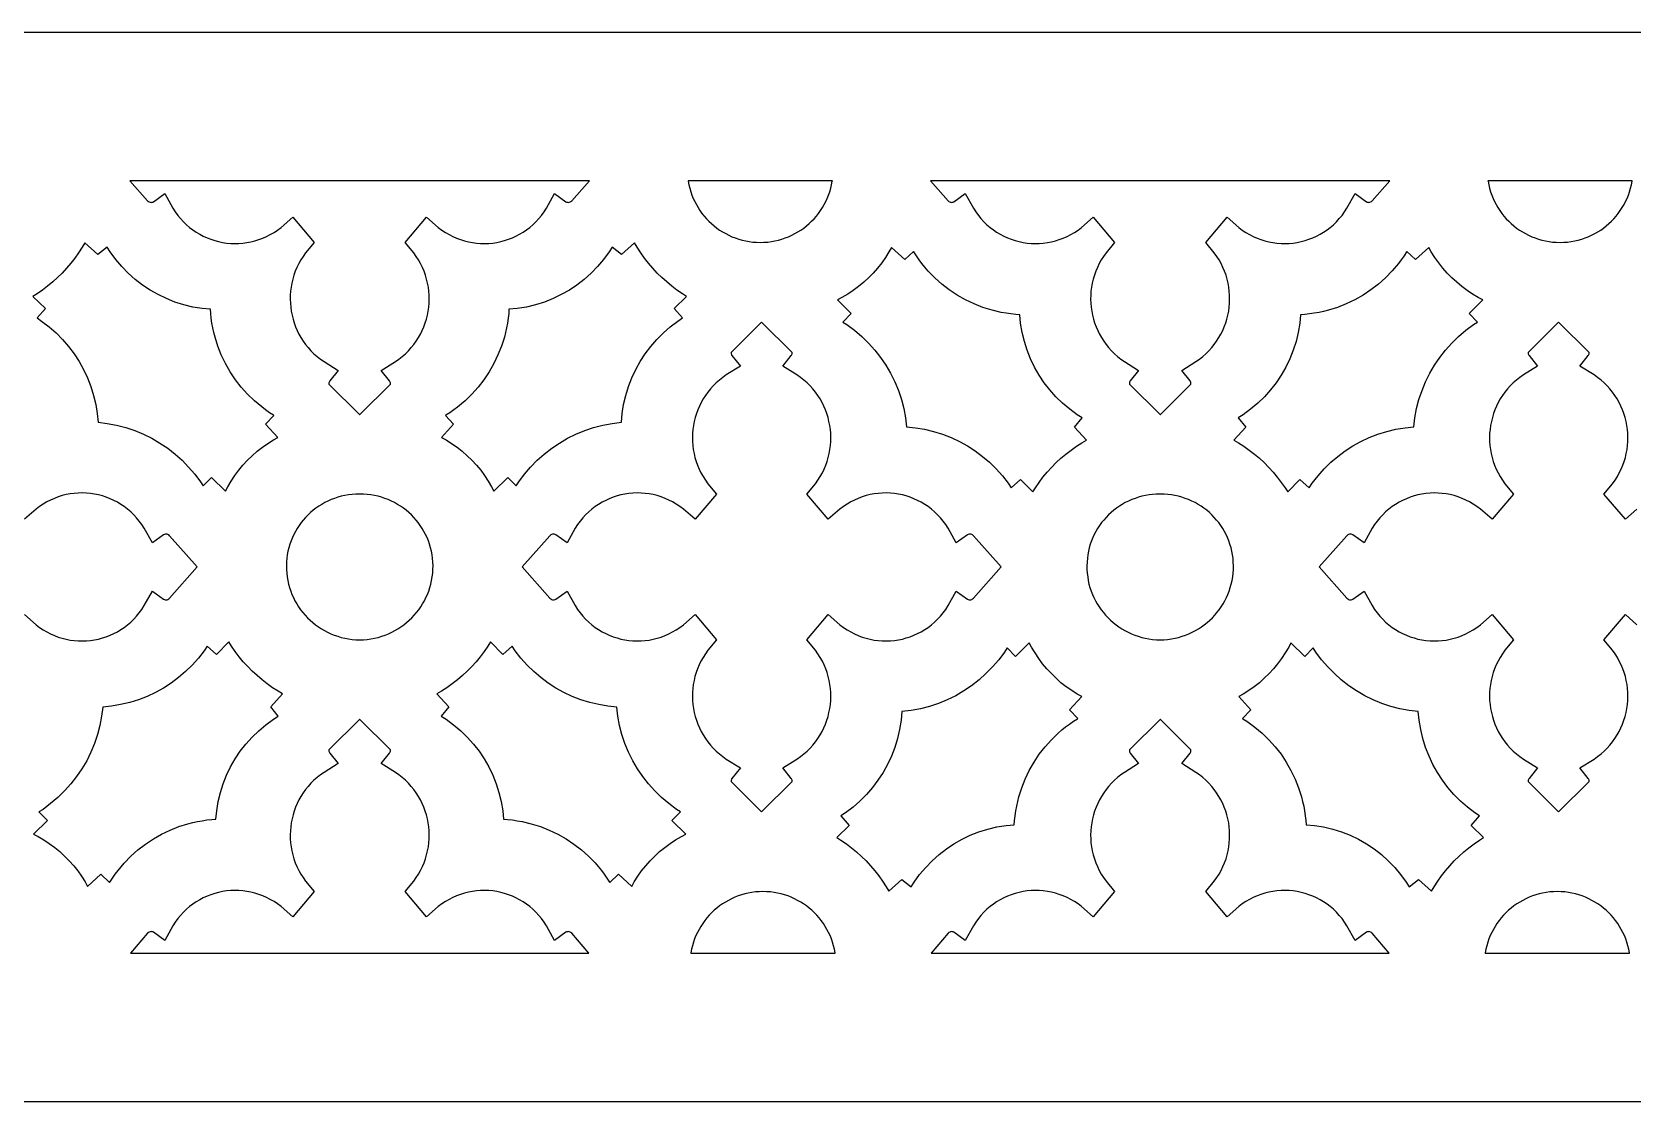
# Model space of a CAD drawing. Extents: x -254 to 254, y -48 to 48.
# Drawn here: x -138.5 to 6.6, y -48.5 to 48.5 of the extents above; entities that cross this region are included whole.
import ezdxf

# ---------------------------------------------------------------- set-up
doc = ezdxf.new("R2010")
doc.units = 0
doc.layers.add('LAYER_2', color=18, linetype='CONTINUOUS')

msp = doc.modelspace()

# ---------------------------------------------------------------- linework, layer by layer
at = {"layer": 'LAYER_2'}
for points in [[(253.94, -48.5), (-253.95, -48.5), (-253.95, 48.5), (253.94, 48.5)], [(-88.01, 35), (-129.66, 35), (-128.06, 33.2), (-127.98, 33.13), (-127.91, 33.09), (-127.83, 33.06), (-127.75, 33.05), (-127.67, 33.06), (-127.6, 33.08), (-127.52, 33.11), (-126.5, 33.85), (-125.76, 32.53), (-125.55, 32.19), (-125.32, 31.88), (-125.08, 31.58), (-124.82, 31.3), (-124.54, 31.03), (-124.26, 30.79), (-123.96, 30.56), (-123.65, 30.35), (-123.33, 30.16), (-123.01, 29.99), (-122.67, 29.84), (-122.33, 29.71), (-121.98, 29.6), (-121.62, 29.5), (-121.26, 29.43), (-120.9, 29.37), (-120.53, 29.34), (-120.16, 29.33), (-119.79, 29.33), (-119.43, 29.36), (-119.06, 29.41), (-118.7, 29.48), (-118.33, 29.57), (-117.98, 29.68), (-117.62, 29.81), (-117.28, 29.96), (-116.94, 30.14), (-116.6, 30.33), (-116.28, 30.55), (-115.96, 30.79), (-114.9, 31.71), (-112.97, 29.43), (-113.74, 28.48), (-113.97, 28.16), (-114.17, 27.84), (-114.36, 27.5), (-114.53, 27.16), (-114.68, 26.81), (-114.8, 26.46), (-114.91, 26.1), (-114.99, 25.74), (-115.06, 25.38), (-115.1, 25.02), (-115.13, 24.65), (-115.14, 24.28), (-115.12, 23.92), (-115.09, 23.55), (-115.04, 23.19), (-114.97, 22.83), (-114.88, 22.48), (-114.77, 22.13), (-114.65, 21.78), (-114.5, 21.45), (-114.34, 21.12), (-114.16, 20.8), (-113.96, 20.48), (-113.74, 20.18), (-113.51, 19.89), (-113.25, 19.61), (-112.98, 19.34), (-112.7, 19.09), (-112.39, 18.85), (-112.07, 18.62), (-110.79, 17.82), (-111.55, 16.87), (-111.58, 16.82), (-111.6, 16.76), (-111.62, 16.7), (-111.63, 16.64), (-111.63, 16.59), (-108.85, 13.82), (-108.82, 13.82), (-106.04, 16.59), (-106.04, 16.64), (-106.05, 16.7), (-106.07, 16.76), (-106.09, 16.82), (-106.12, 16.87), (-106.89, 17.82), (-105.6, 18.62), (-105.28, 18.85), (-104.98, 19.09), (-104.69, 19.34), (-104.42, 19.61), (-104.17, 19.89), (-103.93, 20.18), (-103.71, 20.48), (-103.52, 20.8), (-103.33, 21.12), (-103.17, 21.45), (-103.03, 21.78), (-102.9, 22.13), (-102.79, 22.48), (-102.7, 22.83), (-102.63, 23.19), (-102.58, 23.55), (-102.55, 23.92), (-102.54, 24.28), (-102.54, 24.65), (-102.57, 25.02), (-102.61, 25.38), (-102.68, 25.74), (-102.77, 26.1), (-102.87, 26.46), (-103, 26.81), (-103.14, 27.16), (-103.31, 27.5), (-103.5, 27.84), (-103.71, 28.16), (-103.94, 28.48), (-104.71, 29.43), (-102.77, 31.71), (-101.71, 30.79), (-101.39, 30.55), (-101.07, 30.33), (-100.74, 30.14), (-100.4, 29.96), (-100.05, 29.81), (-99.7, 29.68), (-99.34, 29.57), (-98.98, 29.48), (-98.61, 29.41), (-98.25, 29.36), (-97.88, 29.33), (-97.51, 29.33), (-97.14, 29.34), (-96.78, 29.37), (-96.41, 29.43), (-96.05, 29.5), (-95.7, 29.6), (-95.35, 29.71), (-95, 29.84), (-94.67, 29.99), (-94.34, 30.16), (-94.02, 30.35), (-93.71, 30.56), (-93.41, 30.79), (-93.13, 31.03), (-92.86, 31.3), (-92.6, 31.58), (-92.35, 31.88), (-92.12, 32.19), (-91.91, 32.53), (-91.17, 33.85), (-90.15, 33.11), (-90.08, 33.08), (-90, 33.06), (-89.92, 33.05), (-89.84, 33.06), (-89.76, 33.09), (-89.69, 33.13), (-89.61, 33.2)], [(-78.92, 34.33), (-78.83, 34.02), (-78.72, 33.72), (-78.6, 33.42), (-78.47, 33.13), (-78.32, 32.85), (-78.16, 32.58), (-77.99, 32.31), (-77.81, 32.06), (-77.61, 31.81), (-77.4, 31.57), (-77.18, 31.34), (-76.95, 31.13), (-76.71, 30.92), (-76.46, 30.73), (-76.21, 30.55), (-75.94, 30.38), (-75.66, 30.22), (-75.38, 30.07), (-75.09, 29.94), (-74.79, 29.83), (-74.48, 29.72), (-74.17, 29.64), (-73.85, 29.56), (-73.53, 29.51), (-73.2, 29.46), (-72.87, 29.44), (-72.53, 29.43), (-72.19, 29.44), (-71.85, 29.46), (-71.52, 29.51), (-71.2, 29.56), (-70.88, 29.64), (-70.57, 29.72), (-70.26, 29.83), (-69.96, 29.94), (-69.67, 30.07), (-69.39, 30.22), (-69.11, 30.38), (-68.85, 30.55), (-68.59, 30.73), (-68.34, 30.92), (-68.1, 31.13), (-67.87, 31.34), (-67.65, 31.57), (-67.44, 31.81), (-67.25, 32.06), (-67.06, 32.31), (-66.89, 32.58), (-66.73, 32.85), (-66.58, 33.13), (-66.45, 33.42), (-66.33, 33.72), (-66.22, 34.02), (-66.13, 34.33), (-66.06, 34.65), (-66, 34.97), (-65.99, 35), (-79.06, 35), (-79.06, 34.97), (-79, 34.65)], [(-36.29, 13.82), (-36.26, 13.82), (-33.49, 16.59), (-33.49, 16.64), (-33.49, 16.7), (-33.51, 16.76), (-33.53, 16.82), (-33.57, 16.87), (-34.33, 17.82), (-33.05, 18.62), (-32.72, 18.85), (-32.42, 19.09), (-32.13, 19.34), (-31.86, 19.61), (-31.61, 19.89), (-31.37, 20.18), (-31.16, 20.48), (-30.96, 20.8), (-30.78, 21.12), (-30.61, 21.45), (-30.47, 21.78), (-30.34, 22.13), (-30.23, 22.48), (-30.14, 22.83), (-30.07, 23.19), (-30.02, 23.55), (-29.99, 23.92), (-29.98, 24.28), (-29.98, 24.65), (-30.01, 25.02), (-30.06, 25.38), (-30.12, 25.74), (-30.21, 26.1), (-30.31, 26.46), (-30.44, 26.81), (-30.59, 27.16), (-30.75, 27.5), (-30.94, 27.84), (-31.15, 28.16), (-31.38, 28.48), (-32.15, 29.43), (-30.21, 31.71), (-29.15, 30.79), (-28.84, 30.55), (-28.51, 30.33), (-28.18, 30.14), (-27.84, 29.96), (-27.49, 29.81), (-27.14, 29.68), (-26.78, 29.57), (-26.42, 29.48), (-26.06, 29.41), (-25.69, 29.36), (-25.32, 29.33), (-24.95, 29.33), (-24.58, 29.34), (-24.22, 29.37), (-23.85, 29.43), (-23.49, 29.5), (-23.14, 29.6), (-22.79, 29.71), (-22.44, 29.84), (-22.11, 29.99), (-21.78, 30.16), (-21.46, 30.35), (-21.15, 30.56), (-20.86, 30.79), (-20.57, 31.03), (-20.3, 31.3), (-20.04, 31.58), (-19.79, 31.88), (-19.56, 32.19), (-19.35, 32.53), (-18.61, 33.85), (-17.59, 33.11), (-17.52, 33.08), (-17.44, 33.06), (-17.36, 33.05), (-17.28, 33.06), (-17.21, 33.09), (-17.13, 33.13), (-17.05, 33.2), (-15.45, 35), (-57.1, 35), (-55.51, 33.2), (-55.42, 33.13), (-55.35, 33.09), (-55.28, 33.06), (-55.2, 33.05), (-55.12, 33.06), (-55.04, 33.08), (-54.97, 33.11), (-53.94, 33.85), (-53.21, 32.53), (-52.99, 32.19), (-52.76, 31.88), (-52.52, 31.58), (-52.26, 31.3), (-51.99, 31.03), (-51.7, 30.79), (-51.4, 30.56), (-51.1, 30.35), (-50.78, 30.16), (-50.45, 29.99), (-50.11, 29.84), (-49.77, 29.71), (-49.42, 29.6), (-49.06, 29.5), (-48.7, 29.43), (-48.34, 29.37), (-47.97, 29.34), (-47.61, 29.33), (-47.24, 29.33), (-46.87, 29.36), (-46.5, 29.41), (-46.14, 29.48), (-45.78, 29.57), (-45.42, 29.68), (-45.07, 29.81), (-44.72, 29.96), (-44.38, 30.14), (-44.05, 30.33), (-43.72, 30.55), (-43.41, 30.79), (-42.35, 31.71), (-40.41, 29.43), (-41.18, 28.48), (-41.41, 28.16), (-41.62, 27.84), (-41.8, 27.5), (-41.97, 27.16), (-42.12, 26.81), (-42.24, 26.46), (-42.35, 26.1), (-42.44, 25.74), (-42.5, 25.38), (-42.55, 25.02), (-42.57, 24.65), (-42.58, 24.28), (-42.57, 23.92), (-42.53, 23.55), (-42.48, 23.19), (-42.41, 22.83), (-42.32, 22.48), (-42.22, 22.13), (-42.09, 21.78), (-41.94, 21.45), (-41.78, 21.12), (-41.6, 20.8), (-41.4, 20.48), (-41.18, 20.18), (-40.95, 19.89), (-40.7, 19.61), (-40.43, 19.34), (-40.14, 19.09), (-39.83, 18.85), (-39.51, 18.62), (-38.23, 17.82), (-38.99, 16.87), (-39.02, 16.82), (-39.05, 16.76), (-39.06, 16.7), (-39.07, 16.64), (-39.07, 16.59)], [(6.17, 33.72), (6.27, 34.02), (6.36, 34.33), (6.44, 34.65), (6.5, 34.97), (6.5, 35), (-6.57, 35), (-6.56, 34.97), (-6.5, 34.65), (-6.43, 34.33), (-6.33, 34.02), (-6.23, 33.72), (-6.11, 33.42), (-5.98, 33.13), (-5.83, 32.85), (-5.67, 32.58), (-5.5, 32.31), (-5.31, 32.06), (-5.12, 31.81), (-4.91, 31.57), (-4.69, 31.34), (-4.46, 31.13), (-4.22, 30.92), (-3.97, 30.73), (-3.71, 30.55), (-3.44, 30.38), (-3.17, 30.22), (-2.88, 30.07), (-2.59, 29.94), (-2.29, 29.83), (-1.99, 29.72), (-1.68, 29.64), (-1.36, 29.56), (-1.03, 29.51), (-0.71, 29.46), (-0.37, 29.44), (-0.03, 29.43), (0.31, 29.44), (0.64, 29.46), (0.97, 29.51), (1.3, 29.56), (1.61, 29.64), (1.93, 29.72), (2.23, 29.83), (2.53, 29.94), (2.82, 30.07), (3.11, 30.22), (3.38, 30.38), (3.65, 30.55), (3.91, 30.73), (4.16, 30.92), (4.4, 31.13), (4.63, 31.34), (4.84, 31.57), (5.05, 31.81), (5.25, 32.06), (5.43, 32.31), (5.61, 32.58), (5.77, 32.85), (5.91, 33.13), (6.05, 33.42)], [(-129.19, 26.07), (-129.82, 26.63), (-130.4, 27.23), (-130.94, 27.88), (-131.44, 28.56), (-131.72, 29), (-132.57, 28.32), (-133.74, 29.39), (-133.98, 28.98), (-134.31, 28.48), (-134.65, 28), (-135.02, 27.53), (-135.4, 27.08), (-135.8, 26.65), (-136.22, 26.23), (-136.66, 25.84), (-137.12, 25.46), (-137.59, 25.1), (-138.08, 24.76), (-138.46, 24.53), (-137.33, 23.42), (-138.08, 22.58), (-137.67, 22.3), (-136.99, 21.78), (-136.36, 21.23), (-135.77, 20.63), (-135.23, 19.99), (-134.73, 19.33), (-134.27, 18.63), (-133.87, 17.9), (-133.51, 17.14), (-133.21, 16.36), (-132.96, 15.56), (-132.76, 14.74), (-132.62, 13.91), (-132.55, 13.12), (-131.72, 13.02), (-130.88, 12.86), (-130.04, 12.64), (-129.23, 12.37), (-128.44, 12.05), (-127.68, 11.67), (-126.95, 11.24), (-126.24, 10.77), (-125.57, 10.24), (-124.93, 9.68), (-124.34, 9.06), (-123.78, 8.41), (-123.27, 7.72), (-123.03, 7.35), (-122.26, 8.11), (-121.01, 6.86), (-120.79, 7.27), (-120.49, 7.79), (-120.16, 8.29), (-119.8, 8.77), (-119.42, 9.24), (-119.01, 9.68), (-118.58, 10.09), (-118.13, 10.49), (-117.66, 10.86), (-117.17, 11.21), (-116.66, 11.53), (-116.26, 11.75), (-117.36, 12.95), (-116.61, 13.74), (-116.64, 13.75), (-117.01, 13.99), (-117.37, 14.24), (-117.72, 14.51), (-118.38, 15.06), (-119, 15.66), (-119.58, 16.31), (-120.1, 16.98), (-120.58, 17.7), (-121.01, 18.44), (-121.38, 19.22), (-121.69, 20.02), (-121.95, 20.84), (-122.06, 21.26), (-122.15, 21.69), (-122.23, 22.12), (-122.29, 22.55), (-122.34, 22.99), (-122.36, 23.36), (-123.12, 23.43), (-123.96, 23.57), (-124.78, 23.77), (-125.58, 24.02), (-126.36, 24.33), (-127.11, 24.69), (-127.84, 25.1), (-128.53, 25.56)], [(-86.8, 12.86), (-85.95, 13.02), (-85.12, 13.12), (-85.05, 13.91), (-84.91, 14.74), (-84.71, 15.56), (-84.46, 16.36), (-84.16, 17.14), (-83.8, 17.9), (-83.4, 18.63), (-82.95, 19.33), (-82.45, 19.99), (-81.9, 20.63), (-81.31, 21.23), (-80.68, 21.78), (-80.01, 22.3), (-79.59, 22.58), (-80.34, 23.42), (-79.21, 24.53), (-79.59, 24.76), (-80.08, 25.1), (-80.55, 25.46), (-81.01, 25.84), (-81.45, 26.23), (-81.87, 26.65), (-82.27, 27.08), (-82.66, 27.53), (-83.02, 28), (-83.36, 28.48), (-83.69, 28.98), (-83.93, 29.39), (-85.1, 28.32), (-85.95, 29), (-86.23, 28.56), (-86.73, 27.88), (-87.27, 27.23), (-87.86, 26.63), (-88.48, 26.07), (-89.14, 25.56), (-89.83, 25.1), (-90.56, 24.69), (-91.31, 24.33), (-92.09, 24.02), (-92.89, 23.77), (-93.71, 23.57), (-94.55, 23.43), (-95.31, 23.36), (-95.33, 22.99), (-95.38, 22.55), (-95.44, 22.12), (-95.52, 21.68), (-95.72, 20.84), (-95.98, 20.02), (-96.3, 19.22), (-96.67, 18.44), (-97.09, 17.7), (-97.57, 16.98), (-98.1, 16.31), (-98.67, 15.66), (-99.29, 15.07), (-99.62, 14.78), (-99.96, 14.5), (-100.31, 14.24), (-100.67, 13.99), (-101.04, 13.75), (-101.06, 13.74), (-100.32, 12.95), (-101.41, 11.75), (-101.01, 11.53), (-100.5, 11.21), (-100.01, 10.86), (-99.54, 10.49), (-99.09, 10.09), (-98.66, 9.68), (-98.25, 9.24), (-97.87, 8.77), (-97.52, 8.29), (-97.18, 7.79), (-96.88, 7.27), (-96.67, 6.86), (-95.41, 8.11), (-94.64, 7.35), (-94.41, 7.72), (-93.89, 8.41), (-93.34, 9.06), (-92.74, 9.68), (-92.1, 10.24), (-91.43, 10.77), (-90.73, 11.24), (-89.99, 11.67), (-89.23, 12.05), (-88.44, 12.37), (-87.63, 12.64)], [(-59.52, 14.37), (-59.36, 13.52), (-59.27, 12.7), (-58.47, 12.63), (-57.64, 12.49), (-56.82, 12.29), (-56.01, 12.04), (-55.23, 11.74), (-54.48, 11.39), (-53.75, 10.98), (-53.05, 10.53), (-52.38, 10.03), (-51.74, 9.49), (-51.14, 8.9), (-50.58, 8.27), (-50.07, 7.6), (-49.79, 7.18), (-48.94, 7.93), (-47.83, 6.8), (-47.59, 7.18), (-47.26, 7.67), (-46.9, 8.14), (-46.52, 8.6), (-46.12, 9.03), (-45.71, 9.46), (-45.27, 9.86), (-44.82, 10.24), (-44.35, 10.6), (-43.87, 10.95), (-43.37, 11.27), (-42.96, 11.51), (-44.03, 12.68), (-43.35, 13.53), (-43.79, 13.8), (-44.48, 14.3), (-45.12, 14.84), (-45.73, 15.43), (-46.28, 16.05), (-46.79, 16.71), (-47.26, 17.4), (-47.67, 18.12), (-48.03, 18.88), (-48.34, 19.65), (-48.59, 20.45), (-48.79, 21.27), (-48.93, 22.11), (-49, 22.86), (-49.37, 22.89), (-49.81, 22.94), (-50.25, 23), (-50.68, 23.08), (-51.52, 23.28), (-52.35, 23.54), (-53.15, 23.85), (-53.92, 24.22), (-54.67, 24.65), (-55.39, 25.12), (-56.07, 25.65), (-56.71, 26.22), (-57.31, 26.83), (-57.6, 27.17), (-57.87, 27.51), (-58.13, 27.85), (-58.38, 28.21), (-58.62, 28.58), (-58.64, 28.61), (-59.43, 27.87), (-60.63, 28.96), (-60.86, 28.56), (-61.18, 28.05), (-61.52, 27.56), (-61.9, 27.09), (-62.29, 26.64), (-62.71, 26.21), (-63.15, 25.81), (-63.62, 25.42), (-64.1, 25.07), (-64.6, 24.74), (-65.12, 24.43), (-65.53, 24.22), (-64.28, 22.97), (-65.04, 22.2), (-64.68, 21.97), (-63.98, 21.46), (-63.33, 20.9), (-62.71, 20.3), (-62.14, 19.67), (-61.62, 19), (-61.14, 18.3), (-60.72, 17.56), (-60.34, 16.8), (-60.01, 16.01), (-59.74, 15.2)], [(-24.89, 18.12), (-25.3, 17.4), (-25.76, 16.71), (-26.27, 16.05), (-26.83, 15.43), (-27.43, 14.84), (-28.08, 14.3), (-28.77, 13.8), (-29.21, 13.53), (-28.52, 12.68), (-29.6, 11.51), (-29.19, 11.27), (-28.69, 10.95), (-28.2, 10.6), (-27.74, 10.24), (-27.28, 9.86), (-26.85, 9.46), (-26.43, 9.03), (-26.04, 8.6), (-25.66, 8.14), (-25.3, 7.67), (-24.96, 7.18), (-24.72, 6.8), (-23.62, 7.93), (-22.77, 7.18), (-22.49, 7.6), (-21.97, 8.27), (-21.41, 8.9), (-20.82, 9.49), (-20.18, 10.03), (-19.51, 10.53), (-18.81, 10.98), (-18.08, 11.39), (-17.32, 11.74), (-16.54, 12.04), (-15.74, 12.29), (-14.92, 12.49), (-14.08, 12.63), (-13.29, 12.7), (-13.19, 13.52), (-13.03, 14.37), (-12.82, 15.2), (-12.54, 16.01), (-12.22, 16.8), (-11.84, 17.56), (-11.41, 18.3), (-10.94, 19), (-10.41, 19.67), (-9.84, 20.3), (-9.23, 20.9), (-8.58, 21.46), (-7.88, 21.97), (-7.51, 22.2), (-8.28, 22.97), (-7.03, 24.22), (-7.44, 24.43), (-7.96, 24.74), (-8.46, 25.07), (-8.94, 25.42), (-9.4, 25.81), (-9.84, 26.21), (-10.26, 26.64), (-10.66, 27.09), (-11.03, 27.56), (-11.38, 28.05), (-11.7, 28.56), (-11.93, 28.96), (-13.13, 27.87), (-13.92, 28.61), (-13.94, 28.58), (-14.17, 28.21), (-14.42, 27.85), (-14.69, 27.5), (-15.25, 26.84), (-15.85, 26.22), (-16.49, 25.65), (-17.17, 25.12), (-17.89, 24.65), (-18.63, 24.22), (-19.41, 23.85), (-20.21, 23.54), (-21.03, 23.28), (-21.46, 23.17), (-21.88, 23.08), (-22.31, 23), (-22.75, 22.94), (-23.18, 22.89), (-23.56, 22.86), (-23.63, 22.11), (-23.77, 21.27), (-23.96, 20.45), (-24.22, 19.65), (-24.53, 18.88)], [(-68.3, -6.6), (-66.36, -4.32), (-65.3, -5.24), (-64.99, -5.48), (-64.66, -5.7), (-64.33, -5.89), (-63.99, -6.07), (-63.64, -6.22), (-63.29, -6.35), (-62.93, -6.46), (-62.57, -6.55), (-62.21, -6.62), (-61.84, -6.67), (-61.47, -6.7), (-61.1, -6.7), (-60.73, -6.69), (-60.37, -6.66), (-60.01, -6.6), (-59.64, -6.53), (-59.29, -6.43), (-58.94, -6.32), (-58.6, -6.19), (-58.26, -6.04), (-57.93, -5.87), (-57.61, -5.68), (-57.3, -5.47), (-57.01, -5.24), (-56.72, -5), (-56.45, -4.73), (-56.19, -4.45), (-55.94, -4.15), (-55.71, -3.84), (-55.5, -3.5), (-54.76, -2.18), (-53.74, -2.92), (-53.67, -2.95), (-53.59, -2.97), (-53.51, -2.98), (-53.43, -2.97), (-53.36, -2.94), (-53.29, -2.9), (-53.2, -2.83), (-50.69, 0), (-53.2, 2.84), (-53.29, 2.91), (-53.36, 2.95), (-53.43, 2.97), (-53.51, 2.98), (-53.59, 2.98), (-53.67, 2.96), (-53.74, 2.92), (-54.76, 2.18), (-55.5, 3.51), (-55.71, 3.84), (-55.94, 4.16), (-56.19, 4.46), (-56.45, 4.74), (-56.72, 5), (-57.01, 5.25), (-57.3, 5.47), (-57.61, 5.68), (-57.93, 5.87), (-58.26, 6.04), (-58.6, 6.19), (-58.94, 6.32), (-59.29, 6.44), (-59.64, 6.53), (-60.01, 6.6), (-60.37, 6.66), (-60.73, 6.69), (-61.1, 6.71), (-61.47, 6.7), (-61.84, 6.67), (-62.21, 6.63), (-62.57, 6.56), (-62.93, 6.47), (-63.29, 6.36), (-63.64, 6.22), (-63.99, 6.07), (-64.33, 5.9), (-64.66, 5.7), (-64.99, 5.48), (-65.3, 5.24), (-66.36, 4.33), (-68.3, 6.6), (-67.53, 7.55), (-67.3, 7.87), (-67.09, 8.2), (-66.9, 8.53), (-66.74, 8.87), (-66.59, 9.22), (-66.46, 9.57), (-66.36, 9.93), (-66.27, 10.29), (-66.21, 10.65), (-66.16, 11.02), (-66.13, 11.38), (-66.13, 11.75), (-66.14, 12.12), (-66.17, 12.48), (-66.22, 12.84), (-66.3, 13.2), (-66.38, 13.56), (-66.49, 13.91), (-66.62, 14.25), (-66.76, 14.59), (-66.93, 14.92), (-67.11, 15.24), (-67.31, 15.55), (-67.53, 15.85), (-67.76, 16.14), (-68.01, 16.42), (-68.28, 16.69), (-68.57, 16.95), (-68.87, 17.19), (-69.2, 17.41), (-70.48, 18.21), (-69.72, 19.16), (-69.69, 19.21), (-69.66, 19.27), (-69.64, 19.33), (-69.64, 19.4), (-69.64, 19.44), (-72.4, 22.2), (-75.17, 19.44), (-75.17, 19.4), (-75.16, 19.33), (-75.14, 19.27), (-75.12, 19.21), (-75.09, 19.16), (-74.32, 18.21), (-75.61, 17.41), (-75.93, 17.19), (-76.23, 16.95), (-76.52, 16.69), (-76.79, 16.42), (-77.04, 16.14), (-77.28, 15.85), (-77.5, 15.55), (-77.7, 15.24), (-77.88, 14.92), (-78.04, 14.59), (-78.19, 14.25), (-78.31, 13.91), (-78.42, 13.56), (-78.51, 13.2), (-78.58, 12.84), (-78.63, 12.48), (-78.66, 12.12), (-78.68, 11.75), (-78.67, 11.38), (-78.64, 11.02), (-78.6, 10.65), (-78.53, 10.29), (-78.45, 9.93), (-78.34, 9.57), (-78.21, 9.22), (-78.07, 8.87), (-77.9, 8.53), (-77.71, 8.2), (-77.5, 7.87), (-77.27, 7.55), (-76.5, 6.6), (-78.44, 4.33), (-79.5, 5.24), (-79.82, 5.48), (-80.14, 5.7), (-80.48, 5.9), (-80.82, 6.07), (-81.16, 6.22), (-81.52, 6.36), (-81.87, 6.47), (-82.23, 6.56), (-82.6, 6.63), (-82.97, 6.67), (-83.33, 6.7), (-83.7, 6.71), (-84.07, 6.69), (-84.44, 6.66), (-84.8, 6.6), (-85.16, 6.53), (-85.51, 6.44), (-85.86, 6.32), (-86.21, 6.19), (-86.54, 6.04), (-86.87, 5.87), (-87.19, 5.68), (-87.5, 5.47), (-87.8, 5.25), (-88.08, 5), (-88.36, 4.74), (-88.62, 4.46), (-88.86, 4.16), (-89.09, 3.84), (-89.3, 3.51), (-90.04, 2.18), (-91.06, 2.92), (-91.13, 2.96), (-91.21, 2.98), (-91.29, 2.98), (-91.37, 2.97), (-91.45, 2.95), (-91.52, 2.91), (-91.6, 2.84), (-94.11, 0), (-91.6, -2.83), (-91.52, -2.9), (-91.45, -2.94), (-91.37, -2.97), (-91.29, -2.98), (-91.21, -2.97), (-91.13, -2.95), (-91.06, -2.92), (-90.04, -2.18), (-89.3, -3.5), (-89.09, -3.84), (-88.86, -4.15), (-88.62, -4.45), (-88.36, -4.73), (-88.08, -5), (-87.8, -5.24), (-87.5, -5.47), (-87.19, -5.68), (-86.87, -5.87), (-86.54, -6.04), (-86.21, -6.19), (-85.86, -6.32), (-85.51, -6.43), (-85.16, -6.53), (-84.8, -6.6), (-84.44, -6.66), (-84.07, -6.69), (-83.7, -6.7), (-83.33, -6.7), (-82.97, -6.67), (-82.6, -6.62), (-82.23, -6.55), (-81.87, -6.46), (-81.52, -6.35), (-81.16, -6.22), (-80.82, -6.07), (-80.48, -5.89), (-80.14, -5.7), (-79.82, -5.48), (-79.5, -5.24), (-78.44, -4.32), (-76.5, -6.6), (-77.27, -7.55), (-77.5, -7.87), (-77.71, -8.19), (-77.9, -8.53), (-78.07, -8.87), (-78.21, -9.22), (-78.34, -9.57), (-78.45, -9.93), (-78.53, -10.29), (-78.6, -10.65), (-78.64, -11.01), (-78.67, -11.38), (-78.68, -11.75), (-78.66, -12.11), (-78.63, -12.48), (-78.58, -12.84), (-78.51, -13.2), (-78.42, -13.55), (-78.31, -13.9), (-78.19, -14.25), (-78.04, -14.58), (-77.88, -14.91), (-77.7, -15.23), (-77.5, -15.55), (-77.28, -15.85), (-77.04, -16.14), (-76.79, -16.42), (-76.52, -16.69), (-76.23, -16.94), (-75.93, -17.18), (-75.61, -17.41), (-74.32, -18.21), (-75.09, -19.16), (-75.12, -19.21), (-75.14, -19.27), (-75.16, -19.33), (-75.17, -19.39), (-75.17, -19.44), (-72.4, -22.2), (-69.64, -19.44), (-69.64, -19.39), (-69.64, -19.33), (-69.66, -19.27), (-69.69, -19.21), (-69.72, -19.16), (-70.48, -18.21), (-69.2, -17.41), (-68.87, -17.18), (-68.57, -16.94), (-68.28, -16.69), (-68.01, -16.42), (-67.76, -16.14), (-67.53, -15.85), (-67.31, -15.55), (-67.11, -15.23), (-66.93, -14.91), (-66.76, -14.58), (-66.62, -14.25), (-66.49, -13.9), (-66.38, -13.55), (-66.3, -13.2), (-66.22, -12.84), (-66.17, -12.48), (-66.14, -12.11), (-66.13, -11.75), (-66.13, -11.38), (-66.16, -11.01), (-66.21, -10.65), (-66.27, -10.29), (-66.36, -9.93), (-66.46, -9.57), (-66.59, -9.22), (-66.74, -8.87), (-66.9, -8.53), (-67.09, -8.19), (-67.3, -7.87), (-67.53, -7.55)], [(-102.22, -0.56), (-102.2, -0.23), (-102.19, 0.12), (-102.2, 0.45), (-102.23, 0.79), (-102.28, 1.11), (-102.34, 1.43), (-102.41, 1.75), (-102.5, 2.06), (-102.61, 2.36), (-102.73, 2.66), (-102.86, 2.95), (-103.01, 3.23), (-103.17, 3.5), (-103.34, 3.76), (-103.53, 4.02), (-103.72, 4.26), (-103.93, 4.5), (-104.15, 4.72), (-104.38, 4.94), (-104.62, 5.14), (-104.87, 5.33), (-105.13, 5.51), (-105.4, 5.68), (-105.68, 5.84), (-105.96, 5.98), (-106.25, 6.11), (-106.55, 6.22), (-106.86, 6.32), (-107.17, 6.41), (-107.49, 6.48), (-107.82, 6.54), (-108.15, 6.57), (-108.49, 6.6), (-108.84, 6.6), (-109.18, 6.6), (-109.52, 6.57), (-109.85, 6.54), (-110.18, 6.48), (-110.5, 6.41), (-110.81, 6.32), (-111.12, 6.22), (-111.42, 6.11), (-111.71, 5.98), (-112, 5.84), (-112.27, 5.68), (-112.54, 5.51), (-112.8, 5.33), (-113.05, 5.14), (-113.29, 4.94), (-113.52, 4.72), (-113.74, 4.5), (-113.95, 4.26), (-114.15, 4.02), (-114.33, 3.76), (-114.5, 3.5), (-114.66, 3.23), (-114.81, 2.95), (-114.94, 2.66), (-115.06, 2.36), (-115.17, 2.06), (-115.26, 1.75), (-115.34, 1.43), (-115.4, 1.11), (-115.44, 0.79), (-115.47, 0.45), (-115.48, 0.12), (-115.47, -0.23), (-115.45, -0.56), (-115.41, -0.9), (-115.36, -1.23), (-115.28, -1.55), (-115.2, -1.87), (-115.09, -2.18), (-114.98, -2.48), (-114.85, -2.77), (-114.7, -3.06), (-114.54, -3.34), (-114.37, -3.61), (-114.19, -3.88), (-113.99, -4.13), (-113.78, -4.37), (-113.56, -4.61), (-113.33, -4.83), (-113.09, -5.04), (-112.84, -5.24), (-112.58, -5.43), (-112.31, -5.61), (-112.03, -5.77), (-111.74, -5.92), (-111.44, -6.05), (-111.14, -6.18), (-110.83, -6.28), (-110.51, -6.38), (-110.19, -6.45), (-109.85, -6.51), (-109.52, -6.56), (-109.18, -6.59), (-108.84, -6.6), (-108.5, -6.59), (-108.15, -6.56), (-107.82, -6.51), (-107.49, -6.45), (-107.16, -6.38), (-106.84, -6.28), (-106.53, -6.18), (-106.23, -6.05), (-105.93, -5.92), (-105.65, -5.77), (-105.37, -5.61), (-105.1, -5.43), (-104.83, -5.24), (-104.58, -5.04), (-104.34, -4.83), (-104.11, -4.61), (-103.89, -4.37), (-103.68, -4.13), (-103.49, -3.88), (-103.3, -3.61), (-103.13, -3.34), (-102.97, -3.06), (-102.83, -2.77), (-102.7, -2.48), (-102.58, -2.18), (-102.48, -1.87), (-102.39, -1.55), (-102.32, -1.23), (-102.26, -0.9)], [(-42.64, -1.87), (-42.54, -2.18), (-42.42, -2.48), (-42.29, -2.77), (-42.14, -3.06), (-41.98, -3.34), (-41.81, -3.61), (-41.63, -3.88), (-41.43, -4.13), (-41.22, -4.37), (-41, -4.61), (-40.77, -4.83), (-40.53, -5.04), (-40.28, -5.24), (-40.02, -5.43), (-39.75, -5.61), (-39.47, -5.77), (-39.18, -5.92), (-38.88, -6.05), (-38.58, -6.18), (-38.27, -6.28), (-37.95, -6.38), (-37.63, -6.45), (-37.3, -6.51), (-36.96, -6.56), (-36.62, -6.59), (-36.28, -6.6), (-35.94, -6.59), (-35.6, -6.56), (-35.26, -6.51), (-34.93, -6.45), (-34.61, -6.38), (-34.29, -6.28), (-33.98, -6.18), (-33.67, -6.05), (-33.38, -5.92), (-33.09, -5.77), (-32.81, -5.61), (-32.54, -5.43), (-32.28, -5.24), (-32.03, -5.04), (-31.78, -4.83), (-31.55, -4.61), (-31.33, -4.37), (-31.13, -4.13), (-30.93, -3.88), (-30.74, -3.61), (-30.57, -3.34), (-30.41, -3.06), (-30.27, -2.77), (-30.14, -2.48), (-30.02, -2.18), (-29.92, -1.87), (-29.83, -1.55), (-29.76, -1.23), (-29.7, -0.9), (-29.66, -0.56), (-29.64, -0.23), (-29.63, 0.12), (-29.65, 0.45), (-29.67, 0.79), (-29.72, 1.11), (-29.78, 1.43), (-29.85, 1.75), (-29.95, 2.06), (-30.05, 2.36), (-30.17, 2.66), (-30.3, 2.95), (-30.45, 3.23), (-30.61, 3.5), (-30.78, 3.76), (-30.97, 4.02), (-31.17, 4.26), (-31.37, 4.5), (-31.59, 4.72), (-31.82, 4.94), (-32.06, 5.14), (-32.31, 5.33), (-32.57, 5.51), (-32.84, 5.68), (-33.12, 5.84), (-33.4, 5.98), (-33.7, 6.11), (-34, 6.22), (-34.3, 6.32), (-34.62, 6.41), (-34.94, 6.48), (-35.26, 6.54), (-35.59, 6.57), (-35.93, 6.6), (-36.28, 6.6), (-36.63, 6.6), (-36.96, 6.57), (-37.29, 6.54), (-37.62, 6.48), (-37.94, 6.41), (-38.25, 6.32), (-38.56, 6.22), (-38.86, 6.11), (-39.15, 5.98), (-39.44, 5.84), (-39.71, 5.68), (-39.98, 5.51), (-40.24, 5.33), (-40.49, 5.14), (-40.73, 4.94), (-40.96, 4.72), (-41.18, 4.5), (-41.39, 4.26), (-41.59, 4.02), (-41.77, 3.76), (-41.95, 3.5), (-42.11, 3.23), (-42.25, 2.95), (-42.39, 2.66), (-42.51, 2.36), (-42.61, 2.06), (-42.7, 1.75), (-42.78, 1.43), (-42.84, 1.11), (-42.88, 0.79), (-42.91, 0.45), (-42.92, 0.12), (-42.92, -0.23), (-42.89, -0.56), (-42.85, -0.9), (-42.8, -1.23), (-42.73, -1.55)], [(-118.99, -9.03), (-119.39, -8.59), (-119.77, -8.14), (-120.12, -7.66), (-120.46, -7.18), (-120.7, -6.79), (-121.81, -7.92), (-122.65, -7.17), (-122.93, -7.59), (-123.45, -8.26), (-124.01, -8.89), (-124.61, -9.48), (-125.25, -10.03), (-125.91, -10.53), (-126.62, -10.98), (-127.35, -11.38), (-128.1, -11.74), (-128.88, -12.04), (-129.68, -12.29), (-130.51, -12.48), (-131.34, -12.62), (-132.13, -12.7), (-132.23, -13.52), (-132.39, -14.37), (-132.61, -15.2), (-132.88, -16.01), (-133.21, -16.8), (-133.58, -17.56), (-134.01, -18.29), (-134.49, -19), (-135.01, -19.67), (-135.58, -20.3), (-136.19, -20.9), (-136.85, -21.45), (-137.54, -21.97), (-137.91, -22.2), (-137.14, -22.97), (-138.4, -24.22), (-137.99, -24.43), (-137.47, -24.73), (-136.97, -25.07), (-136.48, -25.42), (-136.02, -25.8), (-135.58, -26.21), (-135.16, -26.63), (-134.76, -27.08), (-134.39, -27.55), (-134.05, -28.04), (-133.72, -28.55), (-133.5, -28.96), (-132.3, -27.86), (-131.51, -28.61), (-131.49, -28.58), (-131.25, -28.21), (-131, -27.85), (-130.73, -27.5), (-130.18, -26.84), (-129.58, -26.22), (-128.94, -25.64), (-128.26, -25.12), (-127.54, -24.64), (-126.79, -24.22), (-126.02, -23.85), (-125.22, -23.53), (-124.4, -23.28), (-123.97, -23.17), (-123.54, -23.07), (-123.11, -23), (-122.68, -22.93), (-122.24, -22.89), (-121.87, -22.86), (-121.8, -22.11), (-121.66, -21.27), (-121.46, -20.45), (-121.21, -19.65), (-120.9, -18.87), (-120.54, -18.12), (-120.13, -17.4), (-119.66, -16.71), (-119.15, -16.05), (-118.59, -15.42), (-117.99, -14.84), (-117.34, -14.3), (-116.66, -13.8), (-116.22, -13.53), (-116.9, -12.68), (-115.83, -11.51), (-116.24, -11.27), (-116.74, -10.94), (-117.22, -10.6), (-117.69, -10.24), (-118.14, -9.85), (-118.58, -9.45)], [(-92.43, -10.03), (-93.06, -9.48), (-93.66, -8.89), (-94.22, -8.26), (-94.74, -7.59), (-95.02, -7.17), (-95.86, -7.92), (-96.97, -6.79), (-97.21, -7.18), (-97.55, -7.66), (-97.91, -8.14), (-98.28, -8.59), (-98.68, -9.03), (-99.1, -9.45), (-99.53, -9.85), (-99.98, -10.24), (-100.45, -10.6), (-100.93, -10.94), (-101.43, -11.27), (-101.85, -11.51), (-100.77, -12.68), (-101.46, -13.53), (-101.01, -13.8), (-100.33, -14.3), (-99.68, -14.84), (-99.08, -15.42), (-98.52, -16.05), (-98.01, -16.71), (-97.55, -17.4), (-97.13, -18.12), (-96.77, -18.87), (-96.46, -19.65), (-96.21, -20.45), (-96.01, -21.27), (-95.87, -22.11), (-95.81, -22.86), (-95.43, -22.89), (-94.99, -22.93), (-94.56, -23), (-94.12, -23.08), (-93.28, -23.27), (-92.46, -23.53), (-91.66, -23.85), (-90.88, -24.22), (-90.13, -24.64), (-89.42, -25.12), (-88.74, -25.64), (-88.09, -26.22), (-87.5, -26.83), (-87.21, -27.16), (-86.93, -27.5), (-86.67, -27.85), (-86.42, -28.21), (-86.18, -28.58), (-86.16, -28.61), (-85.37, -27.86), (-84.17, -28.96), (-83.95, -28.55), (-83.63, -28.04), (-83.28, -27.55), (-82.91, -27.08), (-82.51, -26.63), (-82.09, -26.21), (-81.65, -25.8), (-81.19, -25.42), (-80.7, -25.07), (-80.2, -24.73), (-79.68, -24.43), (-79.27, -24.22), (-80.53, -22.97), (-79.76, -22.2), (-80.13, -21.97), (-80.82, -21.45), (-81.48, -20.9), (-82.09, -20.3), (-82.66, -19.67), (-83.18, -19), (-83.66, -18.29), (-84.09, -17.56), (-84.47, -16.8), (-84.79, -16.01), (-85.06, -15.2), (-85.28, -14.37), (-85.44, -13.52), (-85.54, -12.7), (-86.33, -12.62), (-87.17, -12.48), (-87.99, -12.29), (-88.79, -12.04), (-89.57, -11.74), (-90.33, -11.38), (-91.06, -10.98), (-91.76, -10.53)], [(-45.18, -14.77), (-44.85, -14.5), (-44.5, -14.24), (-44.14, -13.99), (-43.77, -13.75), (-43.74, -13.74), (-44.49, -12.95), (-43.39, -11.75), (-43.79, -11.53), (-44.3, -11.21), (-44.8, -10.86), (-45.27, -10.49), (-45.72, -10.09), (-46.14, -9.67), (-46.55, -9.23), (-46.93, -8.77), (-47.29, -8.29), (-47.62, -7.79), (-47.93, -7.27), (-48.14, -6.86), (-49.39, -8.11), (-50.16, -7.34), (-50.4, -7.71), (-50.91, -8.41), (-51.47, -9.06), (-52.07, -9.67), (-52.7, -10.24), (-53.37, -10.76), (-54.08, -11.24), (-54.81, -11.67), (-55.58, -12.04), (-56.36, -12.37), (-57.18, -12.64), (-58.01, -12.86), (-58.86, -13.02), (-59.68, -13.11), (-59.76, -13.9), (-59.9, -14.74), (-60.09, -15.56), (-60.34, -16.36), (-60.64, -17.14), (-61, -17.89), (-61.4, -18.62), (-61.86, -19.32), (-62.36, -19.99), (-62.9, -20.62), (-63.49, -21.22), (-64.12, -21.78), (-64.8, -22.3), (-65.21, -22.57), (-64.46, -23.42), (-65.59, -24.52), (-65.21, -24.76), (-64.72, -25.1), (-64.25, -25.46), (-63.79, -25.83), (-63.36, -26.23), (-62.93, -26.64), (-62.53, -27.08), (-62.15, -27.53), (-61.78, -27.99), (-61.44, -28.48), (-61.12, -28.98), (-60.87, -29.39), (-59.7, -28.32), (-58.85, -29), (-58.58, -28.56), (-58.08, -27.87), (-57.53, -27.23), (-56.95, -26.63), (-56.32, -26.07), (-55.66, -25.56), (-54.97, -25.1), (-54.24, -24.68), (-53.49, -24.32), (-52.71, -24.02), (-51.91, -23.76), (-51.09, -23.57), (-50.25, -23.43), (-49.5, -23.36), (-49.47, -22.98), (-49.42, -22.55), (-49.36, -22.11), (-49.28, -21.68), (-49.08, -20.84), (-48.82, -20.02), (-48.51, -19.22), (-48.14, -18.44), (-47.71, -17.7), (-47.24, -16.98), (-46.71, -16.3), (-46.13, -15.66), (-45.52, -15.07)], [(-18.31, -24.68), (-17.59, -25.1), (-16.89, -25.56), (-16.23, -26.07), (-15.61, -26.63), (-15.02, -27.23), (-14.48, -27.87), (-13.98, -28.56), (-13.71, -29), (-12.86, -28.32), (-11.68, -29.39), (-11.44, -28.98), (-11.12, -28.48), (-10.77, -27.99), (-10.41, -27.53), (-10.03, -27.08), (-9.62, -26.64), (-9.2, -26.23), (-8.76, -25.83), (-8.31, -25.46), (-7.83, -25.1), (-7.34, -24.76), (-6.96, -24.52), (-8.09, -23.42), (-7.34, -22.57), (-7.76, -22.3), (-8.43, -21.78), (-9.06, -21.22), (-9.65, -20.62), (-10.2, -19.99), (-10.7, -19.32), (-11.15, -18.62), (-11.56, -17.89), (-11.91, -17.14), (-12.22, -16.36), (-12.47, -15.56), (-12.66, -14.74), (-12.8, -13.9), (-12.88, -13.11), (-13.7, -13.02), (-14.55, -12.86), (-15.38, -12.64), (-16.19, -12.37), (-16.98, -12.04), (-17.74, -11.67), (-18.48, -11.24), (-19.18, -10.76), (-19.86, -10.24), (-20.49, -9.67), (-21.09, -9.06), (-21.65, -8.41), (-22.16, -7.71), (-22.4, -7.34), (-23.16, -8.11), (-24.42, -6.86), (-24.63, -7.27), (-24.94, -7.79), (-25.27, -8.29), (-25.63, -8.77), (-26.01, -9.23), (-26.41, -9.67), (-26.84, -10.09), (-27.29, -10.49), (-27.76, -10.86), (-28.25, -11.21), (-28.76, -11.53), (-29.16, -11.75), (-28.07, -12.95), (-28.82, -13.74), (-28.79, -13.75), (-28.42, -13.99), (-28.06, -14.24), (-27.7, -14.51), (-27.04, -15.06), (-26.42, -15.66), (-25.85, -16.3), (-25.32, -16.98), (-24.85, -17.7), (-24.42, -18.44), (-24.05, -19.22), (-23.73, -20.02), (-23.48, -20.83), (-23.37, -21.26), (-23.27, -21.69), (-23.2, -22.11), (-23.13, -22.55), (-23.09, -22.98), (-23.06, -23.36), (-22.3, -23.43), (-21.47, -23.57), (-20.64, -23.76), (-19.84, -24.02), (-19.07, -24.32)], [(-91.17, -33.85), (-91.91, -32.53), (-92.12, -32.19), (-92.35, -31.88), (-92.6, -31.58), (-92.86, -31.3), (-93.13, -31.03), (-93.41, -30.79), (-93.71, -30.56), (-94.02, -30.35), (-94.34, -30.16), (-94.67, -29.99), (-95, -29.84), (-95.35, -29.71), (-95.7, -29.6), (-96.05, -29.5), (-96.41, -29.43), (-96.78, -29.37), (-97.14, -29.34), (-97.51, -29.33), (-97.88, -29.33), (-98.25, -29.36), (-98.61, -29.41), (-98.98, -29.48), (-99.34, -29.57), (-99.7, -29.68), (-100.05, -29.81), (-100.4, -29.96), (-100.74, -30.14), (-101.07, -30.33), (-101.39, -30.55), (-101.71, -30.79), (-102.77, -31.71), (-104.71, -29.43), (-103.94, -28.48), (-103.71, -28.16), (-103.5, -27.84), (-103.31, -27.5), (-103.14, -27.16), (-103, -26.81), (-102.87, -26.46), (-102.77, -26.1), (-102.68, -25.74), (-102.61, -25.38), (-102.57, -25.02), (-102.54, -24.65), (-102.54, -24.28), (-102.55, -23.92), (-102.58, -23.55), (-102.63, -23.19), (-102.7, -22.83), (-102.79, -22.48), (-102.9, -22.13), (-103.03, -21.78), (-103.17, -21.45), (-103.33, -21.12), (-103.52, -20.8), (-103.71, -20.48), (-103.93, -20.18), (-104.17, -19.89), (-104.42, -19.61), (-104.69, -19.34), (-104.98, -19.09), (-105.28, -18.85), (-105.6, -18.62), (-106.89, -17.82), (-106.12, -16.87), (-106.09, -16.82), (-106.07, -16.76), (-106.05, -16.7), (-106.04, -16.64), (-106.04, -16.59), (-108.82, -13.82), (-108.85, -13.82), (-111.63, -16.59), (-111.63, -16.64), (-111.62, -16.7), (-111.6, -16.76), (-111.58, -16.82), (-111.55, -16.87), (-110.79, -17.82), (-112.07, -18.62), (-112.39, -18.85), (-112.7, -19.09), (-112.98, -19.34), (-113.25, -19.61), (-113.51, -19.89), (-113.74, -20.18), (-113.96, -20.48), (-114.16, -20.8), (-114.34, -21.12), (-114.5, -21.45), (-114.65, -21.78), (-114.77, -22.13), (-114.88, -22.48), (-114.97, -22.83), (-115.04, -23.19), (-115.09, -23.55), (-115.12, -23.92), (-115.14, -24.28), (-115.13, -24.65), (-115.1, -25.02), (-115.06, -25.38), (-114.99, -25.74), (-114.91, -26.1), (-114.8, -26.46), (-114.68, -26.81), (-114.53, -27.16), (-114.36, -27.5), (-114.17, -27.84), (-113.97, -28.16), (-113.74, -28.48), (-112.97, -29.43), (-114.9, -31.71), (-115.96, -30.79), (-116.28, -30.55), (-116.6, -30.33), (-116.94, -30.14), (-117.28, -29.96), (-117.62, -29.81), (-117.98, -29.68), (-118.33, -29.57), (-118.7, -29.48), (-119.06, -29.41), (-119.43, -29.36), (-119.79, -29.33), (-120.16, -29.33), (-120.53, -29.34), (-120.9, -29.37), (-121.26, -29.43), (-121.62, -29.5), (-121.98, -29.6), (-122.33, -29.71), (-122.67, -29.84), (-123.01, -29.99), (-123.33, -30.16), (-123.65, -30.35), (-123.96, -30.56), (-124.26, -30.79), (-124.54, -31.03), (-124.82, -31.3), (-125.08, -31.58), (-125.32, -31.88), (-125.55, -32.19), (-125.76, -32.53), (-126.5, -33.85), (-127.52, -33.11), (-127.6, -33.08), (-127.67, -33.06), (-127.75, -33.05), (-127.83, -33.06), (-127.91, -33.09), (-127.98, -33.13), (-128.06, -33.19), (-129.6, -35), (-88.07, -35), (-89.61, -33.19), (-89.69, -33.13), (-89.76, -33.09), (-89.84, -33.06), (-89.92, -33.05), (-90, -33.06), (-90.08, -33.08), (-90.15, -33.11)], [(-30.96, -20.8), (-31.16, -20.48), (-31.37, -20.18), (-31.61, -19.89), (-31.86, -19.61), (-32.13, -19.34), (-32.42, -19.09), (-32.72, -18.85), (-33.05, -18.62), (-34.33, -17.82), (-33.57, -16.87), (-33.53, -16.82), (-33.51, -16.76), (-33.49, -16.7), (-33.49, -16.64), (-33.49, -16.59), (-36.26, -13.82), (-36.29, -13.82), (-39.07, -16.59), (-39.07, -16.64), (-39.06, -16.7), (-39.05, -16.76), (-39.02, -16.82), (-38.99, -16.87), (-38.23, -17.82), (-39.51, -18.62), (-39.83, -18.85), (-40.14, -19.09), (-40.43, -19.34), (-40.7, -19.61), (-40.95, -19.89), (-41.18, -20.18), (-41.4, -20.48), (-41.6, -20.8), (-41.78, -21.12), (-41.94, -21.45), (-42.09, -21.78), (-42.22, -22.13), (-42.32, -22.48), (-42.41, -22.83), (-42.48, -23.19), (-42.53, -23.55), (-42.57, -23.92), (-42.58, -24.28), (-42.57, -24.65), (-42.55, -25.02), (-42.5, -25.38), (-42.44, -25.74), (-42.35, -26.1), (-42.24, -26.46), (-42.12, -26.81), (-41.97, -27.16), (-41.8, -27.5), (-41.62, -27.84), (-41.41, -28.16), (-41.18, -28.48), (-40.41, -29.43), (-42.35, -31.71), (-43.41, -30.79), (-43.72, -30.55), (-44.05, -30.33), (-44.38, -30.14), (-44.72, -29.96), (-45.07, -29.81), (-45.42, -29.68), (-45.78, -29.57), (-46.14, -29.48), (-46.5, -29.41), (-46.87, -29.36), (-47.24, -29.33), (-47.61, -29.33), (-47.97, -29.34), (-48.34, -29.37), (-48.7, -29.43), (-49.06, -29.5), (-49.42, -29.6), (-49.77, -29.71), (-50.11, -29.84), (-50.45, -29.99), (-50.78, -30.16), (-51.1, -30.35), (-51.4, -30.56), (-51.7, -30.79), (-51.99, -31.03), (-52.26, -31.3), (-52.52, -31.58), (-52.76, -31.88), (-52.99, -32.19), (-53.21, -32.53), (-53.94, -33.85), (-54.97, -33.11), (-55.04, -33.08), (-55.12, -33.06), (-55.2, -33.05), (-55.28, -33.06), (-55.35, -33.09), (-55.42, -33.13), (-55.5, -33.19), (-57.04, -35), (-15.52, -35), (-17.06, -33.19), (-17.13, -33.13), (-17.21, -33.09), (-17.28, -33.06), (-17.36, -33.05), (-17.44, -33.06), (-17.52, -33.08), (-17.59, -33.11), (-18.61, -33.85), (-19.35, -32.53), (-19.56, -32.19), (-19.79, -31.88), (-20.04, -31.58), (-20.3, -31.3), (-20.57, -31.03), (-20.86, -30.79), (-21.15, -30.56), (-21.46, -30.35), (-21.78, -30.16), (-22.11, -29.99), (-22.44, -29.84), (-22.79, -29.71), (-23.14, -29.6), (-23.49, -29.5), (-23.85, -29.43), (-24.22, -29.37), (-24.58, -29.34), (-24.95, -29.33), (-25.32, -29.33), (-25.69, -29.36), (-26.06, -29.41), (-26.42, -29.48), (-26.78, -29.57), (-27.14, -29.68), (-27.49, -29.81), (-27.84, -29.96), (-28.18, -30.14), (-28.51, -30.33), (-28.84, -30.55), (-29.15, -30.79), (-30.21, -31.71), (-32.15, -29.43), (-31.38, -28.48), (-31.15, -28.16), (-30.94, -27.84), (-30.75, -27.5), (-30.59, -27.16), (-30.44, -26.81), (-30.31, -26.46), (-30.21, -26.1), (-30.12, -25.74), (-30.06, -25.38), (-30.01, -25.02), (-29.98, -24.65), (-29.98, -24.28), (-29.99, -23.92), (-30.02, -23.55), (-30.07, -23.19), (-30.14, -22.83), (-30.23, -22.48), (-30.34, -22.13), (-30.47, -21.78), (-30.61, -21.45), (-30.78, -21.12)], [(-68.09, -30.92), (-68.34, -30.73), (-68.6, -30.54), (-68.86, -30.37), (-69.14, -30.22), (-69.42, -30.07), (-69.72, -29.94), (-70.01, -29.82), (-70.32, -29.72), (-70.63, -29.63), (-70.95, -29.56), (-71.27, -29.5), (-71.6, -29.46), (-71.94, -29.44), (-72.28, -29.43), (-72.62, -29.44), (-72.95, -29.46), (-73.28, -29.5), (-73.61, -29.56), (-73.92, -29.63), (-74.24, -29.72), (-74.54, -29.82), (-74.84, -29.94), (-75.13, -30.07), (-75.42, -30.22), (-75.69, -30.37), (-75.96, -30.54), (-76.22, -30.73), (-76.47, -30.92), (-76.71, -31.12), (-76.94, -31.34), (-77.15, -31.57), (-77.36, -31.81), (-77.56, -32.05), (-77.74, -32.31), (-77.92, -32.58), (-78.08, -32.85), (-78.22, -33.13), (-78.36, -33.42), (-78.48, -33.72), (-78.58, -34.02), (-78.67, -34.33), (-78.75, -34.65), (-78.81, -34.97), (-78.81, -35), (-65.74, -35), (-65.75, -34.97), (-65.81, -34.65), (-65.88, -34.33), (-65.97, -34.02), (-66.08, -33.72), (-66.2, -33.42), (-66.33, -33.13), (-66.48, -32.85), (-66.64, -32.58), (-66.81, -32.31), (-67, -32.05), (-67.19, -31.81), (-67.4, -31.57), (-67.62, -31.34), (-67.85, -31.12)], [(-5.75, -32.31), (-5.92, -32.58), (-6.08, -32.85), (-6.23, -33.13), (-6.36, -33.42), (-6.48, -33.72), (-6.58, -34.02), (-6.67, -34.33), (-6.75, -34.65), (-6.81, -34.97), (-6.81, -35), (6.26, -35), (6.25, -34.97), (6.19, -34.65), (6.12, -34.33), (6.02, -34.02), (5.92, -33.72), (5.8, -33.42), (5.67, -33.13), (5.52, -32.85), (5.36, -32.58), (5.19, -32.31), (5, -32.05), (4.81, -31.81), (4.6, -31.57), (4.38, -31.34), (4.15, -31.12), (3.91, -30.92), (3.66, -30.73), (3.4, -30.54), (3.13, -30.37), (2.86, -30.22), (2.57, -30.07), (2.28, -29.94), (1.98, -29.82), (1.68, -29.72), (1.37, -29.63), (1.05, -29.56), (0.72, -29.5), (0.39, -29.46), (0.06, -29.44), (-0.28, -29.43), (-0.62, -29.44), (-0.95, -29.46), (-1.28, -29.5), (-1.61, -29.56), (-1.93, -29.63), (-2.24, -29.72), (-2.54, -29.82), (-2.84, -29.94), (-3.13, -30.07), (-3.42, -30.22), (-3.69, -30.37), (-3.96, -30.54), (-4.22, -30.73), (-4.47, -30.92), (-4.71, -31.12), (-4.94, -31.34), (-5.16, -31.57), (-5.36, -31.81), (-5.56, -32.05)]]:
    msp.add_lwpolyline(points, close=True, dxfattribs=at)
for points in [[(6.94, 5.24), (5.89, 4.33), (3.95, 6.6), (4.72, 7.55), (4.95, 7.87), (5.16, 8.2), (5.34, 8.53), (5.51, 8.87), (5.66, 9.22), (5.78, 9.57), (5.89, 9.93), (5.97, 10.29), (6.04, 10.65), (6.09, 11.02), (6.11, 11.38), (6.12, 11.75), (6.11, 12.12), (6.07, 12.48), (6.02, 12.84), (5.95, 13.2), (5.86, 13.56), (5.75, 13.91), (5.63, 14.25), (5.48, 14.59), (5.32, 14.92), (5.14, 15.24), (4.94, 15.55), (4.72, 15.85), (4.49, 16.14), (4.23, 16.42), (3.96, 16.69), (3.68, 16.95), (3.37, 17.19), (3.05, 17.41), (1.77, 18.21), (2.53, 19.16), (2.56, 19.21), (2.59, 19.27), (2.6, 19.33), (2.61, 19.4), (2.61, 19.44), (-0.16, 22.2), (-2.92, 19.44), (-2.92, 19.4), (-2.91, 19.33), (-2.9, 19.27), (-2.87, 19.21), (-2.84, 19.16), (-2.08, 18.21), (-3.36, 17.41), (-3.68, 17.19), (-3.99, 16.95), (-4.28, 16.69), (-4.55, 16.42), (-4.8, 16.14), (-5.03, 15.85), (-5.25, 15.55), (-5.45, 15.24), (-5.63, 14.92), (-5.79, 14.59), (-5.94, 14.25), (-6.06, 13.91), (-6.17, 13.56), (-6.26, 13.2), (-6.33, 12.84), (-6.38, 12.48), (-6.42, 12.12), (-6.43, 11.75), (-6.42, 11.38), (-6.4, 11.02), (-6.35, 10.65), (-6.28, 10.29), (-6.2, 9.93), (-6.09, 9.57), (-5.97, 9.22), (-5.82, 8.87), (-5.65, 8.53), (-5.47, 8.2), (-5.26, 7.87), (-5.03, 7.55), (-4.26, 6.6), (-6.2, 4.33), (-7.25, 5.24), (-7.57, 5.48), (-7.9, 5.7), (-8.23, 5.9), (-8.57, 6.07), (-8.92, 6.22), (-9.27, 6.36), (-9.63, 6.47), (-9.99, 6.56), (-10.35, 6.63), (-10.72, 6.67), (-11.09, 6.7), (-11.45, 6.71), (-11.82, 6.69), (-12.19, 6.66), (-12.55, 6.6), (-12.91, 6.53), (-13.27, 6.44), (-13.62, 6.32), (-13.96, 6.19), (-14.3, 6.04), (-14.63, 5.87), (-14.94, 5.68), (-15.25, 5.47), (-15.55, 5.25), (-15.84, 5), (-16.11, 4.74), (-16.37, 4.46), (-16.61, 4.16), (-16.84, 3.84), (-17.06, 3.51), (-17.79, 2.18), (-18.81, 2.92), (-18.89, 2.96), (-18.97, 2.98), (-19.05, 2.98), (-19.13, 2.97), (-19.2, 2.95), (-19.27, 2.91), (-19.36, 2.84), (-21.87, 0), (-19.36, -2.83), (-19.27, -2.9), (-19.2, -2.94), (-19.13, -2.97), (-19.05, -2.98), (-18.97, -2.97), (-18.89, -2.95), (-18.81, -2.92), (-17.79, -2.18), (-17.06, -3.5), (-16.84, -3.84), (-16.61, -4.15), (-16.37, -4.45), (-16.11, -4.73), (-15.84, -5), (-15.55, -5.24), (-15.25, -5.47), (-14.94, -5.68), (-14.63, -5.87), (-14.3, -6.04), (-13.96, -6.19), (-13.62, -6.32), (-13.27, -6.43), (-12.91, -6.53), (-12.55, -6.6), (-12.19, -6.66), (-11.82, -6.69), (-11.45, -6.7), (-11.09, -6.7), (-10.72, -6.67), (-10.35, -6.62), (-9.99, -6.55), (-9.63, -6.46), (-9.27, -6.35), (-8.92, -6.22), (-8.57, -6.07), (-8.23, -5.89), (-7.9, -5.7), (-7.57, -5.48), (-7.25, -5.24), (-6.2, -4.32), (-4.26, -6.6), (-5.03, -7.55), (-5.26, -7.87), (-5.47, -8.19), (-5.65, -8.53), (-5.82, -8.87), (-5.97, -9.22), (-6.09, -9.57), (-6.2, -9.93), (-6.28, -10.29), (-6.35, -10.65), (-6.4, -11.01), (-6.42, -11.38), (-6.43, -11.75), (-6.42, -12.11), (-6.38, -12.48), (-6.33, -12.84), (-6.26, -13.2), (-6.17, -13.55), (-6.06, -13.9), (-5.94, -14.25), (-5.79, -14.58), (-5.63, -14.91), (-5.45, -15.23), (-5.25, -15.55), (-5.03, -15.85), (-4.8, -16.14), (-4.55, -16.42), (-4.28, -16.69), (-3.99, -16.94), (-3.68, -17.18), (-3.36, -17.41), (-2.08, -18.21), (-2.84, -19.16), (-2.87, -19.21), (-2.9, -19.27), (-2.91, -19.33), (-2.92, -19.39), (-2.92, -19.44), (-0.16, -22.2), (2.61, -19.44), (2.61, -19.39), (2.6, -19.33), (2.59, -19.27), (2.56, -19.21), (2.53, -19.16), (1.77, -18.21), (3.05, -17.41), (3.37, -17.18), (3.68, -16.94), (3.96, -16.69), (4.23, -16.42), (4.49, -16.14), (4.72, -15.85), (4.94, -15.55), (5.14, -15.23), (5.32, -14.91), (5.48, -14.58), (5.63, -14.25), (5.75, -13.9), (5.86, -13.55), (5.95, -13.2), (6.02, -12.84), (6.07, -12.48), (6.11, -12.11), (6.12, -11.75), (6.11, -11.38), (6.09, -11.01), (6.04, -10.65), (5.97, -10.29), (5.89, -9.93), (5.78, -9.57), (5.66, -9.22), (5.51, -8.87), (5.34, -8.53), (5.16, -8.19), (4.95, -7.87), (4.72, -7.55), (3.95, -6.6), (5.89, -4.32), (6.94, -5.24)], [(-139.23, -4.32), (-138.17, -5.24), (-137.85, -5.48), (-137.53, -5.7), (-137.2, -5.89), (-136.86, -6.07), (-136.51, -6.22), (-136.16, -6.35), (-135.8, -6.46), (-135.44, -6.55), (-135.07, -6.62), (-134.71, -6.67), (-134.34, -6.7), (-133.97, -6.7), (-133.6, -6.69), (-133.24, -6.66), (-132.87, -6.6), (-132.51, -6.53), (-132.16, -6.43), (-131.81, -6.32), (-131.46, -6.19), (-131.13, -6.04), (-130.8, -5.87), (-130.48, -5.68), (-130.17, -5.47), (-129.87, -5.24), (-129.59, -5), (-129.32, -4.73), (-129.06, -4.45), (-128.81, -4.15), (-128.58, -3.84), (-128.37, -3.5), (-127.63, -2.18), (-126.61, -2.92), (-126.54, -2.95), (-126.46, -2.97), (-126.38, -2.98), (-126.3, -2.97), (-126.22, -2.94), (-126.15, -2.9), (-126.07, -2.83), (-123.56, 0), (-126.07, 2.84), (-126.15, 2.91), (-126.22, 2.95), (-126.3, 2.97), (-126.38, 2.98), (-126.46, 2.98), (-126.54, 2.96), (-126.61, 2.92), (-127.63, 2.18), (-128.37, 3.51), (-128.58, 3.84), (-128.81, 4.16), (-129.06, 4.46), (-129.32, 4.74), (-129.59, 5), (-129.87, 5.25), (-130.17, 5.47), (-130.48, 5.68), (-130.8, 5.87), (-131.13, 6.04), (-131.46, 6.19), (-131.81, 6.32), (-132.16, 6.44), (-132.51, 6.53), (-132.87, 6.6), (-133.24, 6.66), (-133.6, 6.69), (-133.97, 6.71), (-134.34, 6.7), (-134.71, 6.67), (-135.07, 6.63), (-135.44, 6.56), (-135.8, 6.47), (-136.16, 6.36), (-136.51, 6.22), (-136.86, 6.07), (-137.2, 5.9), (-137.53, 5.7), (-137.85, 5.48), (-138.17, 5.24), (-139.23, 4.33)]]:
    msp.add_lwpolyline(points, dxfattribs=at)

doc.saveas('drawing.dxf')
